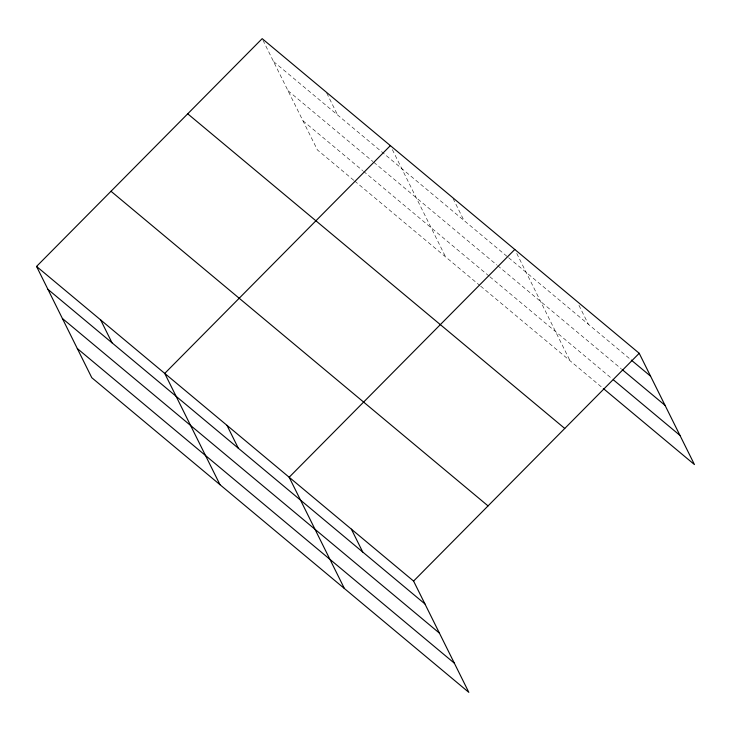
<?xml version="1.0" encoding="UTF-8"?>
<svg xmlns="http://www.w3.org/2000/svg" width="731" height="731" viewBox="0 0 731 731"><rect width="100%" height="100%" fill="white"/><g stroke="black" fill="none" stroke-linecap="round" stroke-linejoin="round"><path stroke-width="0.55" stroke-dasharray="3.65 2.74" d="M273.531 61.541L507.753 256.992M508.621 257.723L630.424 359.36M288.014 90.708L372.901 161.542M373.76 162.264L496.815 264.951M497.692 265.691L621.24 368.789M302.936 120.761L362.695 170.634M363.563 171.356L488.957 275.998M489.834 276.729L612.505 379.097M353.795 180.292L317.409 149.928L262.667 39.648M354.654 181.014L479.774 285.428M480.651 286.159L602.445 387.795M578.979 305.357L588.364 324.262M516.762 253.438L570.025 360.739M453.074 198.54L463.938 220.433M392.346 149.608L445.608 256.91M326.766 93.139L337.631 115.023"/><path stroke-width="1.1" d="M36.55 266.431L413.591 581.072L468.827 692.348L91.786 377.708L36.55 266.431L262.173 38.652L639.214 353.292L694.45 464.569L603.322 388.526M390.363 145.633L164.74 373.413L219.985 484.68M514.788 249.463L289.165 477.242L344.402 588.519M413.591 581.072L639.214 353.292M631.292 360.091L650.572 376.173M622.118 369.52L665.055 405.349M613.382 379.828L679.967 435.402M187.721 113.817L564.752 428.457M111.002 191.266L488.043 505.907M47.908 289.321L424.949 603.952M62.391 318.488L439.432 633.128M77.312 348.541L454.344 663.181M351.373 529.153L362.74 552.042M226.957 425.323L238.315 448.213M100.65 319.922L112.007 342.802"/></g></svg>
